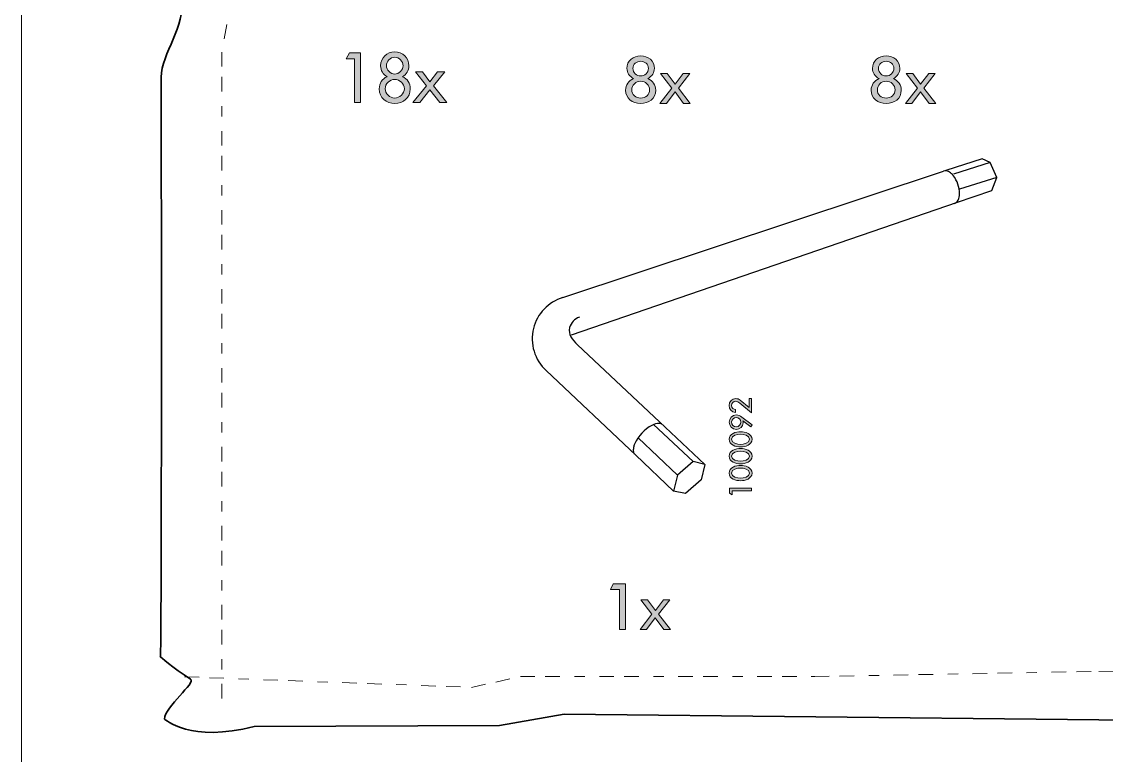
# Model space of a CAD drawing. Header units: inches. Extents: x 35 to 560, y 561 to 1057.
# Drawn here: x 219.98 to 230.48, y 576.02 to 583.12 of the extents above; entities that cross this region are included whole.
import ezdxf

# ---------------------------------------------------------------- set-up
doc = ezdxf.new("R2010")
doc.units = ezdxf.units.IN
doc.header["$MEASUREMENT"] = 0
doc.linetypes.add('AI-Linetype-3', pattern=[0.635, 0.141111, -0.035278, 0.141111, -0.141111, 0.035278, -0.141111])
doc.linetypes.add('AI-Linetype-4', pattern=[0.635, 0.141111, -0.035278, 0.141111, -0.141111, 0.035278, -0.141111])
doc.layers.add('Livello 1', color=7, linetype='Continuous')

msp = doc.modelspace()

# ---------------------------------------------------------------- hatches: boundary and pattern name
at = {"layer": 'Livello 1', "true_color": 0xffffff}
h = msp.add_hatch(color=7, dxfattribs=at)
h.dxf.hatch_style = 2
h.paths.add_polyline_path([(223.204, 582.76), (223.204, 582.336), (223.261, 582.336), (223.261, 582.815), (223.154, 582.815), (223.121, 582.76)])
h = msp.add_hatch(color=7, dxfattribs=at)
h.dxf.hatch_style = 2
edge = h.paths.add_edge_path()
edge.add_spline(control_points=[(223.5, 582.469), (223.5, 582.421), (223.546, 582.379), (223.593, 582.379), (223.64, 582.379), (223.686, 582.421), (223.686, 582.469), (223.686, 582.52), (223.641, 582.559), (223.593, 582.559), (223.545, 582.559), (223.5, 582.52), (223.5, 582.469)], knot_values=[0, 0, 0, 0, 0.035278, 0.035278, 0.035278, 0.070556, 0.070556, 0.070556, 0.105833, 0.105833, 0.105833, 0.141111, 0.141111, 0.141111, 0.141111], degree=3, periodic=0)
edge.add_line((223.5, 582.469), (223.5, 582.469))
edge = h.paths.add_edge_path()
edge.add_spline(control_points=[(223.519, 582.584), (223.48, 582.606), (223.456, 582.644), (223.456, 582.691), (223.456, 582.77), (223.517, 582.825), (223.593, 582.825), (223.669, 582.825), (223.73, 582.77), (223.73, 582.691), (223.73, 582.644), (223.707, 582.606), (223.668, 582.584), (223.717, 582.567), (223.743, 582.521), (223.743, 582.469), (223.743, 582.38), (223.674, 582.326), (223.593, 582.326), (223.512, 582.326), (223.443, 582.38), (223.443, 582.469), (223.443, 582.521), (223.469, 582.567), (223.519, 582.584)], knot_values=[0, 0, 0, 0, 0.035278, 0.035278, 0.035278, 0.070556, 0.070556, 0.070556, 0.105833, 0.105833, 0.105833, 0.141111, 0.141111, 0.141111, 0.176389, 0.176389, 0.176389, 0.211667, 0.211667, 0.211667, 0.246944, 0.246944, 0.246944, 0.282222, 0.282222, 0.282222, 0.282222], degree=3, periodic=0)
edge.add_line((223.519, 582.584), (223.519, 582.584))
edge = h.paths.add_edge_path()
edge.add_spline(control_points=[(223.512, 582.691), (223.512, 582.653), (223.553, 582.61), (223.593, 582.61), (223.633, 582.61), (223.674, 582.653), (223.674, 582.691), (223.674, 582.737), (223.636, 582.774), (223.593, 582.774), (223.55, 582.774), (223.512, 582.737), (223.512, 582.691)], knot_values=[0, 0, 0, 0, 0.035278, 0.035278, 0.035278, 0.070556, 0.070556, 0.070556, 0.105833, 0.105833, 0.105833, 0.141111, 0.141111, 0.141111, 0.141111], degree=3, periodic=0)
edge.add_line((223.512, 582.691), (223.512, 582.691))
at = {"layer": 'Livello 1', "true_color": 0x010101}
h = msp.add_hatch(color=18, dxfattribs=at)
h.dxf.hatch_style = 2
edge = h.paths.add_edge_path()
edge.add_spline(control_points=[(226.043, 582.568), (226.067, 582.558), (226.085, 582.543), (226.099, 582.523), (226.112, 582.503), (226.119, 582.48), (226.119, 582.455), (226.119, 582.415), (226.105, 582.384), (226.076, 582.36), (226.048, 582.337), (226.013, 582.326), (225.974, 582.326), (225.933, 582.326), (225.898, 582.338), (225.87, 582.361), (225.842, 582.385), (225.828, 582.416), (225.828, 582.455), (225.828, 582.48), (225.835, 582.503), (225.849, 582.523), (225.862, 582.543), (225.881, 582.558), (225.905, 582.568), (225.884, 582.578), (225.868, 582.592), (225.857, 582.61), (225.846, 582.627), (225.841, 582.646), (225.841, 582.666), (225.841, 582.703), (225.854, 582.732), (225.88, 582.754), (225.906, 582.776), (225.937, 582.787), (225.973, 582.787), (226.01, 582.787), (226.042, 582.776), (226.068, 582.754), (226.093, 582.731), (226.106, 582.702), (226.106, 582.666), (226.106, 582.646), (226.101, 582.628), (226.09, 582.61), (226.079, 582.592), (226.063, 582.578), (226.043, 582.568)], knot_values=[0, 0, 0, 0, 0.035278, 0.035278, 0.035278, 0.070556, 0.070556, 0.070556, 0.105833, 0.105833, 0.105833, 0.141111, 0.141111, 0.141111, 0.176389, 0.176389, 0.176389, 0.211667, 0.211667, 0.211667, 0.246944, 0.246944, 0.246944, 0.282222, 0.282222, 0.282222, 0.3175, 0.3175, 0.3175, 0.352778, 0.352778, 0.352778, 0.388056, 0.388056, 0.388056, 0.423333, 0.423333, 0.423333, 0.458611, 0.458611, 0.458611, 0.493889, 0.493889, 0.493889, 0.529167, 0.529167, 0.529167, 0.564444, 0.564444, 0.564444, 0.564444], degree=3, periodic=0)
edge.add_line((226.043, 582.568), (226.043, 582.568))
edge = h.paths.add_edge_path()
edge.add_spline(control_points=[(225.973, 582.378), (225.997, 582.378), (226.018, 582.386), (226.035, 582.401), (226.051, 582.416), (226.059, 582.435), (226.059, 582.46), (226.059, 582.482), (226.051, 582.501), (226.034, 582.518), (226.017, 582.534), (225.997, 582.542), (225.974, 582.542), (225.95, 582.542), (225.93, 582.534), (225.913, 582.518), (225.896, 582.502), (225.888, 582.482), (225.888, 582.46), (225.888, 582.435), (225.896, 582.416), (225.913, 582.401), (225.929, 582.386), (225.949, 582.378), (225.973, 582.378)], knot_values=[0, 0, 0, 0, 0.035278, 0.035278, 0.035278, 0.070556, 0.070556, 0.070556, 0.105833, 0.105833, 0.105833, 0.141111, 0.141111, 0.141111, 0.176389, 0.176389, 0.176389, 0.211667, 0.211667, 0.211667, 0.246944, 0.246944, 0.246944, 0.282222, 0.282222, 0.282222, 0.282222], degree=3, periodic=0)
edge.add_line((225.973, 582.378), (225.973, 582.378))
edge = h.paths.add_edge_path()
edge.add_spline(control_points=[(225.973, 582.593), (225.993, 582.593), (226.011, 582.6), (226.026, 582.614), (226.04, 582.628), (226.048, 582.645), (226.048, 582.665), (226.048, 582.686), (226.041, 582.703), (226.026, 582.716), (226.012, 582.729), (225.994, 582.735), (225.974, 582.735), (225.953, 582.735), (225.936, 582.729), (225.921, 582.716), (225.907, 582.703), (225.899, 582.686), (225.899, 582.665), (225.899, 582.645), (225.907, 582.628), (225.921, 582.614), (225.936, 582.6), (225.953, 582.593), (225.973, 582.593)], knot_values=[0, 0, 0, 0, 0.035278, 0.035278, 0.035278, 0.070556, 0.070556, 0.070556, 0.105833, 0.105833, 0.105833, 0.141111, 0.141111, 0.141111, 0.176389, 0.176389, 0.176389, 0.211667, 0.211667, 0.211667, 0.246944, 0.246944, 0.246944, 0.282222, 0.282222, 0.282222, 0.282222], degree=3, periodic=0)
edge.add_line((225.973, 582.593), (225.973, 582.593))
h = msp.add_hatch(color=18, dxfattribs=at)
h.dxf.hatch_style = 2
edge = h.paths.add_edge_path()
edge.add_spline(control_points=[(228.42, 582.568), (228.443, 582.558), (228.462, 582.543), (228.475, 582.523), (228.489, 582.503), (228.496, 582.48), (228.496, 582.455), (228.496, 582.415), (228.481, 582.384), (228.453, 582.36), (228.424, 582.337), (228.39, 582.326), (228.35, 582.326), (228.309, 582.326), (228.275, 582.338), (228.247, 582.361), (228.219, 582.385), (228.205, 582.416), (228.205, 582.455), (228.205, 582.48), (228.212, 582.503), (228.225, 582.523), (228.239, 582.543), (228.258, 582.558), (228.282, 582.568), (228.261, 582.578), (228.245, 582.592), (228.234, 582.61), (228.223, 582.627), (228.217, 582.646), (228.217, 582.666), (228.217, 582.703), (228.231, 582.732), (228.257, 582.754), (228.283, 582.776), (228.314, 582.787), (228.35, 582.787), (228.387, 582.787), (228.419, 582.776), (228.444, 582.754), (228.47, 582.731), (228.483, 582.702), (228.483, 582.666), (228.483, 582.646), (228.477, 582.628), (228.467, 582.61), (228.456, 582.592), (228.44, 582.578), (228.42, 582.568)], knot_values=[0, 0, 0, 0, 0.035278, 0.035278, 0.035278, 0.070556, 0.070556, 0.070556, 0.105833, 0.105833, 0.105833, 0.141111, 0.141111, 0.141111, 0.176389, 0.176389, 0.176389, 0.211667, 0.211667, 0.211667, 0.246944, 0.246944, 0.246944, 0.282222, 0.282222, 0.282222, 0.3175, 0.3175, 0.3175, 0.352778, 0.352778, 0.352778, 0.388056, 0.388056, 0.388056, 0.423333, 0.423333, 0.423333, 0.458611, 0.458611, 0.458611, 0.493889, 0.493889, 0.493889, 0.529167, 0.529167, 0.529167, 0.564444, 0.564444, 0.564444, 0.564444], degree=3, periodic=0)
edge.add_line((228.42, 582.568), (228.42, 582.568))
edge = h.paths.add_edge_path()
edge.add_spline(control_points=[(228.35, 582.378), (228.374, 582.378), (228.395, 582.386), (228.411, 582.401), (228.428, 582.416), (228.436, 582.435), (228.436, 582.46), (228.436, 582.482), (228.428, 582.501), (228.411, 582.518), (228.394, 582.534), (228.374, 582.542), (228.35, 582.542), (228.327, 582.542), (228.307, 582.534), (228.29, 582.518), (228.273, 582.502), (228.265, 582.482), (228.265, 582.46), (228.265, 582.435), (228.273, 582.416), (228.289, 582.401), (228.306, 582.386), (228.326, 582.378), (228.35, 582.378)], knot_values=[0, 0, 0, 0, 0.035278, 0.035278, 0.035278, 0.070556, 0.070556, 0.070556, 0.105833, 0.105833, 0.105833, 0.141111, 0.141111, 0.141111, 0.176389, 0.176389, 0.176389, 0.211667, 0.211667, 0.211667, 0.246944, 0.246944, 0.246944, 0.282222, 0.282222, 0.282222, 0.282222], degree=3, periodic=0)
edge.add_line((228.35, 582.378), (228.35, 582.378))
edge = h.paths.add_edge_path()
edge.add_spline(control_points=[(228.35, 582.593), (228.37, 582.593), (228.387, 582.6), (228.402, 582.614), (228.417, 582.628), (228.425, 582.645), (228.425, 582.665), (228.425, 582.686), (228.417, 582.703), (228.403, 582.716), (228.388, 582.729), (228.371, 582.735), (228.35, 582.735), (228.33, 582.735), (228.313, 582.729), (228.298, 582.716), (228.283, 582.703), (228.276, 582.686), (228.276, 582.665), (228.276, 582.645), (228.283, 582.628), (228.298, 582.614), (228.312, 582.6), (228.33, 582.593), (228.35, 582.593)], knot_values=[0, 0, 0, 0, 0.035278, 0.035278, 0.035278, 0.070556, 0.070556, 0.070556, 0.105833, 0.105833, 0.105833, 0.141111, 0.141111, 0.141111, 0.176389, 0.176389, 0.176389, 0.211667, 0.211667, 0.211667, 0.246944, 0.246944, 0.246944, 0.282222, 0.282222, 0.282222, 0.282222], degree=3, periodic=0)
edge.add_line((228.35, 582.593), (228.35, 582.593))
at = {"layer": 'Livello 1', "true_color": 0xffffff}
h = msp.add_hatch(color=7, dxfattribs=at)
h.dxf.hatch_style = 2
h.paths.add_polyline_path([(223.901, 582.497), (223.768, 582.336), (223.837, 582.336), (223.932, 582.457), (224.029, 582.336), (224.096, 582.336), (223.968, 582.497), (224.078, 582.633), (224.008, 582.633), (223.932, 582.537), (223.861, 582.633), (223.794, 582.633)])
at = {"layer": 'Livello 1', "true_color": 0x010101}
h = msp.add_hatch(color=18, dxfattribs=at)
h.dxf.hatch_style = 2
h.paths.add_polyline_path([(226.454, 582.326), (226.389, 582.326), (226.307, 582.439), (226.222, 582.326), (226.16, 582.326), (226.275, 582.474), (226.166, 582.616), (226.231, 582.616), (226.308, 582.512), (226.385, 582.616), (226.448, 582.616), (226.339, 582.475)])
h = msp.add_hatch(color=18, dxfattribs=at)
h.dxf.hatch_style = 2
h.paths.add_polyline_path([(228.831, 582.326), (228.766, 582.326), (228.683, 582.439), (228.599, 582.326), (228.537, 582.326), (228.652, 582.474), (228.543, 582.616), (228.608, 582.616), (228.684, 582.512), (228.762, 582.616), (228.825, 582.616), (228.715, 582.475)])
at = {"layer": 'Livello 1', "true_color": 0xffffff}
h = msp.add_hatch(color=7, dxfattribs=at)
h.dxf.hatch_style = 2
edge = h.paths.add_edge_path()
edge.add_spline(control_points=[(227.023, 579.47), (227.023, 579.47), (227.047, 579.47), (227.047, 579.47), (227.047, 579.47), (227.047, 579.333), (227.047, 579.333), (227.047, 579.333), (226.933, 579.426), (226.933, 579.426), (226.922, 579.435), (226.909, 579.445), (226.895, 579.445), (226.873, 579.445), (226.854, 579.425), (226.854, 579.403), (226.854, 579.382), (226.872, 579.364), (226.893, 579.363), (226.893, 579.363), (226.893, 579.336), (226.893, 579.336), (226.855, 579.34), (226.83, 579.365), (226.83, 579.403), (226.83, 579.44), (226.857, 579.47), (226.894, 579.47), (226.91, 579.47), (226.925, 579.465), (226.938, 579.455), (226.938, 579.455), (227.023, 579.385), (227.023, 579.385), (227.023, 579.385), (227.023, 579.47), (227.023, 579.47)], knot_values=[0, 0, 0, 0, 1, 1, 1, 2, 2, 2, 3, 3, 3, 4, 4, 4, 5, 5, 5, 6, 6, 6, 7, 7, 7, 8, 8, 8, 9, 9, 9, 10, 10, 10, 11, 11, 11, 12, 12, 12, 12], degree=3, periodic=0)
h = msp.add_hatch(color=7, dxfattribs=at)
h.dxf.hatch_style = 2
edge = h.paths.add_edge_path()
edge.add_spline(control_points=[(227.039, 579.198), (227.039, 579.198), (226.962, 579.255), (226.962, 579.255), (226.962, 579.255), (226.962, 579.254), (226.962, 579.254), (226.965, 579.248), (226.965, 579.241), (226.965, 579.234), (226.965, 579.199), (226.934, 579.172), (226.9, 579.172), (226.861, 579.172), (226.83, 579.204), (226.83, 579.242), (226.83, 579.279), (226.86, 579.313), (226.898, 579.313), (226.919, 579.313), (226.938, 579.302), (226.954, 579.29), (226.954, 579.29), (227.052, 579.217), (227.052, 579.217), (227.052, 579.217), (227.039, 579.198), (227.039, 579.198)], knot_values=[0, 0, 0, 0, 1, 1, 1, 2, 2, 2, 3, 3, 3, 4, 4, 4, 5, 5, 5, 6, 6, 6, 7, 7, 7, 8, 8, 8, 9, 9, 9, 9], degree=3, periodic=0)
edge = h.paths.add_edge_path()
edge.add_spline(control_points=[(226.898, 579.288), (226.876, 579.288), (226.854, 579.267), (226.854, 579.244), (226.854, 579.219), (226.874, 579.197), (226.898, 579.197), (226.924, 579.197), (226.943, 579.22), (226.943, 579.243), (226.943, 579.27), (226.921, 579.288), (226.898, 579.288)], knot_values=[0, 0, 0, 0, 0.035278, 0.035278, 0.035278, 0.070556, 0.070556, 0.070556, 0.105833, 0.105833, 0.105833, 0.141111, 0.141111, 0.141111, 0.141111], degree=3, periodic=0)
edge.add_line((226.898, 579.288), (226.898, 579.288))
h = msp.add_hatch(color=7, dxfattribs=at)
h.dxf.hatch_style = 2
edge = h.paths.add_edge_path()
edge.add_spline(control_points=[(226.941, 579.002), (226.897, 579.002), (226.83, 579.021), (226.83, 579.076), (226.83, 579.131), (226.897, 579.15), (226.941, 579.15), (226.984, 579.15), (227.052, 579.131), (227.052, 579.076), (227.052, 579.021), (226.984, 579.002), (226.941, 579.002)], knot_values=[0, 0, 0, 0, 0.035278, 0.035278, 0.035278, 0.070556, 0.070556, 0.070556, 0.105833, 0.105833, 0.105833, 0.141111, 0.141111, 0.141111, 0.141111], degree=3, periodic=0)
edge.add_line((226.941, 579.002), (226.941, 579.002))
edge = h.paths.add_edge_path()
edge.add_spline(control_points=[(226.941, 579.027), (226.97, 579.027), (227.028, 579.038), (227.028, 579.076), (227.028, 579.114), (226.97, 579.125), (226.941, 579.125), (226.911, 579.125), (226.853, 579.114), (226.853, 579.076), (226.853, 579.038), (226.911, 579.027), (226.941, 579.027)], knot_values=[0, 0, 0, 0, 0.035278, 0.035278, 0.035278, 0.070556, 0.070556, 0.070556, 0.105833, 0.105833, 0.105833, 0.141111, 0.141111, 0.141111, 0.141111], degree=3, periodic=0)
edge.add_line((226.941, 579.027), (226.941, 579.027))
h = msp.add_hatch(color=7, dxfattribs=at)
h.dxf.hatch_style = 2
edge = h.paths.add_edge_path()
edge.add_spline(control_points=[(226.941, 578.838), (226.897, 578.838), (226.83, 578.858), (226.83, 578.913), (226.83, 578.968), (226.897, 578.987), (226.941, 578.987), (226.984, 578.987), (227.052, 578.967), (227.052, 578.913), (227.052, 578.858), (226.984, 578.838), (226.941, 578.838)], knot_values=[0, 0, 0, 0, 0.035278, 0.035278, 0.035278, 0.070556, 0.070556, 0.070556, 0.105833, 0.105833, 0.105833, 0.141111, 0.141111, 0.141111, 0.141111], degree=3, periodic=0)
edge.add_line((226.941, 578.838), (226.941, 578.838))
edge = h.paths.add_edge_path()
edge.add_spline(control_points=[(226.941, 578.864), (226.97, 578.864), (227.028, 578.875), (227.028, 578.913), (227.028, 578.951), (226.97, 578.961), (226.941, 578.961), (226.911, 578.961), (226.853, 578.951), (226.853, 578.913), (226.853, 578.875), (226.911, 578.864), (226.941, 578.864)], knot_values=[0, 0, 0, 0, 0.035278, 0.035278, 0.035278, 0.070556, 0.070556, 0.070556, 0.105833, 0.105833, 0.105833, 0.141111, 0.141111, 0.141111, 0.141111], degree=3, periodic=0)
edge.add_line((226.941, 578.864), (226.941, 578.864))
h = msp.add_hatch(color=7, dxfattribs=at)
h.dxf.hatch_style = 2
edge = h.paths.add_edge_path()
edge.add_spline(control_points=[(226.941, 578.675), (226.897, 578.675), (226.83, 578.694), (226.83, 578.749), (226.83, 578.805), (226.897, 578.824), (226.941, 578.824), (226.984, 578.824), (227.052, 578.804), (227.052, 578.749), (227.052, 578.695), (226.984, 578.675), (226.941, 578.675)], knot_values=[0, 0, 0, 0, 0.035278, 0.035278, 0.035278, 0.070556, 0.070556, 0.070556, 0.105833, 0.105833, 0.105833, 0.141111, 0.141111, 0.141111, 0.141111], degree=3, periodic=0)
edge.add_line((226.941, 578.675), (226.941, 578.675))
edge = h.paths.add_edge_path()
edge.add_spline(control_points=[(226.941, 578.701), (226.97, 578.701), (227.028, 578.711), (227.028, 578.749), (227.028, 578.788), (226.97, 578.798), (226.941, 578.798), (226.911, 578.798), (226.853, 578.788), (226.853, 578.749), (226.853, 578.711), (226.911, 578.701), (226.941, 578.701)], knot_values=[0, 0, 0, 0, 0.035278, 0.035278, 0.035278, 0.070556, 0.070556, 0.070556, 0.105833, 0.105833, 0.105833, 0.141111, 0.141111, 0.141111, 0.141111], degree=3, periodic=0)
edge.add_line((226.941, 578.701), (226.941, 578.701))
at = {"layer": 'Livello 1'}
h = msp.add_hatch(color=256, dxfattribs=at)
h.dxf.hatch_style = 2
h.paths.add_polyline_path([(226.859, 578.54), (226.835, 578.554), (226.835, 578.602), (227.047, 578.602), (227.047, 578.576), (226.859, 578.576)])
h = msp.add_hatch(color=256, dxfattribs=at)
h.dxf.hatch_style = 2
h.paths.add_polyline_path([(225.827, 577.234), (225.77, 577.234), (225.77, 577.623), (225.68, 577.623), (225.708, 577.676), (225.827, 577.676)])
h = msp.add_hatch(color=256, dxfattribs=at)
h.dxf.hatch_style = 2
h.paths.add_polyline_path([(226.262, 577.234), (226.197, 577.234), (226.114, 577.347), (226.03, 577.234), (225.968, 577.234), (226.083, 577.383), (225.974, 577.524), (226.039, 577.524), (226.116, 577.42), (226.193, 577.524), (226.256, 577.524), (226.147, 577.384)])

# ---------------------------------------------------------------- linework, layer by layer
at = {"layer": 'Livello 1', "lineweight": 0}
for points in [[(219.981, 560.518), (240.981, 560.518), (240.981, 590.218), (219.981, 590.218), (219.981, 560.518)], [(219.981, 560.518), (240.981, 560.518), (240.981, 590.218), (219.981, 590.218), (219.981, 560.518)], [(219.981, 560.518), (240.981, 560.518), (240.981, 590.218), (219.981, 590.218), (219.981, 560.518)], [(219.981, 560.518), (240.981, 560.518), (240.981, 590.218), (219.981, 590.218), (219.981, 560.518)], [(219.981, 560.518), (240.981, 560.518), (240.981, 590.218), (219.981, 590.218), (219.981, 560.518)], [(219.981, 560.518), (240.981, 560.518), (240.981, 590.218), (219.981, 590.218), (219.981, 560.518)], [(223.204, 582.76), (223.204, 582.336), (223.261, 582.336), (223.261, 582.815), (223.154, 582.815), (223.121, 582.76), (223.204, 582.76)], [(223.901, 582.497), (223.768, 582.336), (223.837, 582.336), (223.932, 582.457), (224.029, 582.336), (224.096, 582.336), (223.968, 582.497), (224.078, 582.633), (224.008, 582.633), (223.932, 582.537), (223.861, 582.633), (223.794, 582.633), (223.901, 582.497)], [(226.454, 582.326), (226.389, 582.326), (226.307, 582.439), (226.222, 582.326), (226.16, 582.326), (226.275, 582.474), (226.166, 582.616), (226.231, 582.616), (226.308, 582.512), (226.385, 582.616), (226.448, 582.616), (226.339, 582.475), (226.454, 582.326)], [(228.831, 582.326), (228.766, 582.326), (228.683, 582.439), (228.599, 582.326), (228.537, 582.326), (228.652, 582.474), (228.543, 582.616), (228.608, 582.616), (228.684, 582.512), (228.762, 582.616), (228.825, 582.616), (228.715, 582.475), (228.831, 582.326)], [(226.859, 578.54), (226.835, 578.554), (226.835, 578.602), (227.047, 578.602), (227.047, 578.576), (226.859, 578.576), (226.859, 578.54)], [(225.827, 577.234), (225.77, 577.234), (225.77, 577.623), (225.68, 577.623), (225.708, 577.676), (225.827, 577.676), (225.827, 577.234)], [(226.262, 577.234), (226.197, 577.234), (226.114, 577.347), (226.03, 577.234), (225.968, 577.234), (226.083, 577.383), (225.974, 577.524), (226.039, 577.524), (226.116, 577.42), (226.193, 577.524), (226.256, 577.524), (226.147, 577.384), (226.262, 577.234)]]:
    msp.add_lwpolyline(points, dxfattribs=at)
at = {"layer": 'Livello 1', "linetype": 'AI-Linetype-4', "lineweight": 18}
msp.add_lwpolyline([(221.919, 588.647), (221.919, 583.7), (222.009, 583.328), (221.919, 582.824), (221.919, 576.513)], dxfattribs=at)
at = {"layer": 'Livello 1', "color": 7, "lineweight": 25, "true_color": 0xffffff}
for points in [[(229.28, 581.79), (228.927, 581.677)], [(229.358, 581.754), (229.002, 581.641)], [(229.358, 581.754), (229.28, 581.79)], [(229.422, 581.609), (229.358, 581.754)], [(225.22, 580.447), (228.906, 581.672)], [(229.422, 581.609), (229.061, 581.496)], [(229.374, 581.483), (229.422, 581.609)], [(229.031, 581.367), (229.374, 581.483)], [(229.038, 581.369), (225.301, 580.084)], [(225.361, 579.991), (226.21, 579.195)], [(225.926, 578.921), (225.059, 579.741)], [(226.099, 579.219), (226.483, 578.862)], [(226.21, 579.195), (226.596, 578.833)], [(225.948, 579.09), (226.33, 578.73)], [(226.483, 578.862), (226.33, 578.73)], [(226.596, 578.833), (226.483, 578.862)], [(226.596, 578.833), (226.559, 578.683)]]:
    msp.add_lwpolyline(points, dxfattribs=at)
at = {"layer": 'Livello 1', "lineweight": 25}
for points in [[(226.291, 578.574), (225.926, 578.921)], [(226.33, 578.73), (226.291, 578.574)], [(226.559, 578.683), (226.406, 578.551)], [(226.406, 578.551), (226.291, 578.574)]]:
    msp.add_lwpolyline(points, dxfattribs=at)
at = {"layer": 'Livello 1', "linetype": 'AI-Linetype-3', "lineweight": 18}
msp.add_lwpolyline([(221.557, 576.778), (224.335, 576.675), (224.809, 576.779), (227.658, 576.78), (230.41, 576.83), (234.113, 576.719), (239.081, 576.794)], dxfattribs=at)
at = {"layer": 'Livello 1', "lineweight": 35}
msp.add_open_spline([(239.281, 576.304), (239.281, 576.304), (239.55, 576.496), (239.55, 576.496), (239.55, 576.496), (239.249, 576.719), (239.249, 576.719), (239.249, 576.719), (239.55, 576.945), (239.55, 576.945), (239.55, 576.945), (239.553, 578.956), (239.556, 581.261), (239.557, 582.476), (239.394, 583.716), (239.396, 584.842), (239.396, 584.983), (239.56, 585.178), (239.56, 585.314), (239.562, 586.649), (239.563, 587.799), (239.562, 588.041), (239.562, 588.215), (239.305, 588.218), (239.304, 588.268), (239.301, 588.417), (239.55, 588.512), (239.55, 588.512), (239.55, 588.512), (239.55, 588.608), (239.55, 588.608), (239.535, 588.656), (238.984, 588.768), (238.788, 588.703), (238.677, 588.666), (236.123, 588.643), (233.8, 588.63), (232.005, 588.62), (230.348, 588.616), (230.059, 588.616), (229.396, 588.616), (227.306, 588.638), (226.913, 588.573), (226.519, 588.508), (222.335, 588.709), (222.335, 588.709), (221.694, 588.811), (221.445, 588.8), (221.298, 588.849), (221.298, 588.849), (221.323, 588.597), (221.323, 588.597), (221.323, 588.597), (221.502, 588.388), (221.502, 588.388), (221.502, 588.388), (221.323, 588.207), (221.323, 588.207), (221.323, 588.207), (221.18, 584.635), (221.523, 583.316), (221.579, 583.1), (221.331, 582.801), (221.332, 582.581), (221.335, 579.767), (221.335, 576.937), (221.323, 576.972), (221.321, 576.977), (221.44, 576.864), (221.617, 576.756), (221.673, 576.722), (221.366, 576.488), (221.364, 576.368), (221.364, 576.368), (221.618, 576.135), (222.232, 576.297), (222.232, 576.297), (224.606, 576.306), (224.606, 576.306), (224.606, 576.306), (225.234, 576.417), (225.234, 576.417), (225.234, 576.417), (232.543, 576.337), (232.543, 576.337), (232.543, 576.337), (238.882, 576.361), (238.882, 576.361), (238.882, 576.361), (238.927, 576.093), (239.281, 576.304)], degree=3, knots=[0, 0, 0, 0, 1, 1, 1, 2, 2, 2, 3, 3, 3, 4, 4, 4, 5, 5, 5, 6, 6, 6, 7, 7, 7, 8, 8, 8, 9, 9, 9, 10, 10, 10, 11, 11, 11, 12, 12, 12, 13, 13, 13, 14, 14, 14, 15, 15, 15, 16, 16, 16, 17, 17, 17, 18, 18, 18, 19, 19, 19, 20, 20, 20, 21, 21, 21, 22, 22, 22, 23, 23, 23, 24, 24, 24, 25, 25, 25, 26, 26, 26, 27, 27, 27, 28, 28, 28, 29, 29, 29, 30, 30, 30, 30], dxfattribs=at)
at = {"layer": 'Livello 1', "lineweight": 0}
for points, knots in [([(223.519, 582.584), (223.48, 582.606), (223.456, 582.644), (223.456, 582.691), (223.456, 582.77), (223.517, 582.825), (223.593, 582.825), (223.669, 582.825), (223.73, 582.77), (223.73, 582.691), (223.73, 582.644), (223.707, 582.606), (223.668, 582.584), (223.717, 582.567), (223.743, 582.521), (223.743, 582.469), (223.743, 582.38), (223.674, 582.326), (223.593, 582.326), (223.512, 582.326), (223.443, 582.38), (223.443, 582.469), (223.443, 582.521), (223.469, 582.567), (223.519, 582.584)], [0, 0, 0, 0, 1, 1, 1, 2, 2, 2, 3, 3, 3, 4, 4, 4, 5, 5, 5, 6, 6, 6, 7, 7, 7, 8, 8, 8, 8]), ([(223.512, 582.691), (223.512, 582.653), (223.553, 582.61), (223.593, 582.61), (223.633, 582.61), (223.674, 582.653), (223.674, 582.691), (223.674, 582.737), (223.636, 582.774), (223.593, 582.774), (223.55, 582.774), (223.512, 582.737), (223.512, 582.691)], [0, 0, 0, 0, 1, 1, 1, 2, 2, 2, 3, 3, 3, 4, 4, 4, 4]), ([(226.043, 582.568), (226.067, 582.558), (226.085, 582.543), (226.099, 582.523), (226.112, 582.503), (226.119, 582.48), (226.119, 582.455), (226.119, 582.415), (226.105, 582.384), (226.076, 582.36), (226.048, 582.337), (226.013, 582.326), (225.974, 582.326), (225.933, 582.326), (225.898, 582.338), (225.87, 582.361), (225.842, 582.385), (225.828, 582.416), (225.828, 582.455), (225.828, 582.48), (225.835, 582.503), (225.849, 582.523), (225.862, 582.543), (225.881, 582.558), (225.905, 582.568), (225.884, 582.578), (225.868, 582.592), (225.857, 582.61), (225.846, 582.627), (225.841, 582.646), (225.841, 582.666), (225.841, 582.703), (225.854, 582.732), (225.88, 582.754), (225.906, 582.776), (225.937, 582.787), (225.973, 582.787), (226.01, 582.787), (226.042, 582.776), (226.068, 582.754), (226.093, 582.731), (226.106, 582.702), (226.106, 582.666), (226.106, 582.646), (226.101, 582.628), (226.09, 582.61), (226.079, 582.592), (226.063, 582.578), (226.043, 582.568)], [0, 0, 0, 0, 1, 1, 1, 2, 2, 2, 3, 3, 3, 4, 4, 4, 5, 5, 5, 6, 6, 6, 7, 7, 7, 8, 8, 8, 9, 9, 9, 10, 10, 10, 11, 11, 11, 12, 12, 12, 13, 13, 13, 14, 14, 14, 15, 15, 15, 16, 16, 16, 16]), ([(228.42, 582.568), (228.443, 582.558), (228.462, 582.543), (228.475, 582.523), (228.489, 582.503), (228.496, 582.48), (228.496, 582.455), (228.496, 582.415), (228.481, 582.384), (228.453, 582.36), (228.424, 582.337), (228.39, 582.326), (228.35, 582.326), (228.309, 582.326), (228.275, 582.338), (228.247, 582.361), (228.219, 582.385), (228.205, 582.416), (228.205, 582.455), (228.205, 582.48), (228.212, 582.503), (228.225, 582.523), (228.239, 582.543), (228.258, 582.558), (228.282, 582.568), (228.261, 582.578), (228.245, 582.592), (228.234, 582.61), (228.223, 582.627), (228.217, 582.646), (228.217, 582.666), (228.217, 582.703), (228.231, 582.732), (228.257, 582.754), (228.283, 582.776), (228.314, 582.787), (228.35, 582.787), (228.387, 582.787), (228.419, 582.776), (228.444, 582.754), (228.47, 582.731), (228.483, 582.702), (228.483, 582.666), (228.483, 582.646), (228.477, 582.628), (228.467, 582.61), (228.456, 582.592), (228.44, 582.578), (228.42, 582.568)], [0, 0, 0, 0, 1, 1, 1, 2, 2, 2, 3, 3, 3, 4, 4, 4, 5, 5, 5, 6, 6, 6, 7, 7, 7, 8, 8, 8, 9, 9, 9, 10, 10, 10, 11, 11, 11, 12, 12, 12, 13, 13, 13, 14, 14, 14, 15, 15, 15, 16, 16, 16, 16]), ([(225.973, 582.593), (225.993, 582.593), (226.011, 582.6), (226.026, 582.614), (226.04, 582.628), (226.048, 582.645), (226.048, 582.665), (226.048, 582.686), (226.041, 582.703), (226.026, 582.716), (226.012, 582.729), (225.994, 582.735), (225.974, 582.735), (225.953, 582.735), (225.936, 582.729), (225.921, 582.716), (225.907, 582.703), (225.899, 582.686), (225.899, 582.665), (225.899, 582.645), (225.907, 582.628), (225.921, 582.614), (225.936, 582.6), (225.953, 582.593), (225.973, 582.593)], [0, 0, 0, 0, 1, 1, 1, 2, 2, 2, 3, 3, 3, 4, 4, 4, 5, 5, 5, 6, 6, 6, 7, 7, 7, 8, 8, 8, 8]), ([(228.35, 582.593), (228.37, 582.593), (228.387, 582.6), (228.402, 582.614), (228.417, 582.628), (228.425, 582.645), (228.425, 582.665), (228.425, 582.686), (228.417, 582.703), (228.403, 582.716), (228.388, 582.729), (228.371, 582.735), (228.35, 582.735), (228.33, 582.735), (228.313, 582.729), (228.298, 582.716), (228.283, 582.703), (228.276, 582.686), (228.276, 582.665), (228.276, 582.645), (228.283, 582.628), (228.298, 582.614), (228.312, 582.6), (228.33, 582.593), (228.35, 582.593)], [0, 0, 0, 0, 1, 1, 1, 2, 2, 2, 3, 3, 3, 4, 4, 4, 5, 5, 5, 6, 6, 6, 7, 7, 7, 8, 8, 8, 8]), ([(223.5, 582.469), (223.5, 582.421), (223.546, 582.379), (223.593, 582.379), (223.64, 582.379), (223.686, 582.421), (223.686, 582.469), (223.686, 582.52), (223.641, 582.559), (223.593, 582.559), (223.545, 582.559), (223.5, 582.52), (223.5, 582.469)], [0, 0, 0, 0, 1, 1, 1, 2, 2, 2, 3, 3, 3, 4, 4, 4, 4]), ([(225.973, 582.378), (225.997, 582.378), (226.018, 582.386), (226.035, 582.401), (226.051, 582.416), (226.059, 582.435), (226.059, 582.46), (226.059, 582.482), (226.051, 582.501), (226.034, 582.518), (226.017, 582.534), (225.997, 582.542), (225.974, 582.542), (225.95, 582.542), (225.93, 582.534), (225.913, 582.518), (225.896, 582.502), (225.888, 582.482), (225.888, 582.46), (225.888, 582.435), (225.896, 582.416), (225.913, 582.401), (225.929, 582.386), (225.949, 582.378), (225.973, 582.378)], [0, 0, 0, 0, 1, 1, 1, 2, 2, 2, 3, 3, 3, 4, 4, 4, 5, 5, 5, 6, 6, 6, 7, 7, 7, 8, 8, 8, 8]), ([(228.35, 582.378), (228.374, 582.378), (228.395, 582.386), (228.411, 582.401), (228.428, 582.416), (228.436, 582.435), (228.436, 582.46), (228.436, 582.482), (228.428, 582.501), (228.411, 582.518), (228.394, 582.534), (228.374, 582.542), (228.35, 582.542), (228.327, 582.542), (228.307, 582.534), (228.29, 582.518), (228.273, 582.502), (228.265, 582.482), (228.265, 582.46), (228.265, 582.435), (228.273, 582.416), (228.289, 582.401), (228.306, 582.386), (228.326, 582.378), (228.35, 582.378)], [0, 0, 0, 0, 1, 1, 1, 2, 2, 2, 3, 3, 3, 4, 4, 4, 5, 5, 5, 6, 6, 6, 7, 7, 7, 8, 8, 8, 8]), ([(227.023, 579.47), (227.023, 579.47), (227.047, 579.47), (227.047, 579.47), (227.047, 579.47), (227.047, 579.333), (227.047, 579.333), (227.047, 579.333), (226.933, 579.426), (226.933, 579.426), (226.922, 579.435), (226.909, 579.445), (226.895, 579.445), (226.873, 579.445), (226.854, 579.425), (226.854, 579.403), (226.854, 579.382), (226.872, 579.364), (226.893, 579.363), (226.893, 579.363), (226.893, 579.336), (226.893, 579.336), (226.855, 579.34), (226.83, 579.365), (226.83, 579.403), (226.83, 579.44), (226.857, 579.47), (226.894, 579.47), (226.91, 579.47), (226.925, 579.465), (226.938, 579.455), (226.938, 579.455), (227.023, 579.385), (227.023, 579.385), (227.023, 579.385), (227.023, 579.47), (227.023, 579.47)], [0, 0, 0, 0, 1, 1, 1, 2, 2, 2, 3, 3, 3, 4, 4, 4, 5, 5, 5, 6, 6, 6, 7, 7, 7, 8, 8, 8, 9, 9, 9, 10, 10, 10, 11, 11, 11, 12, 12, 12, 12]), ([(227.039, 579.198), (227.039, 579.198), (226.962, 579.255), (226.962, 579.255), (226.962, 579.255), (226.962, 579.254), (226.962, 579.254), (226.965, 579.248), (226.965, 579.241), (226.965, 579.234), (226.965, 579.199), (226.934, 579.172), (226.9, 579.172), (226.861, 579.172), (226.83, 579.204), (226.83, 579.242), (226.83, 579.279), (226.86, 579.313), (226.898, 579.313), (226.919, 579.313), (226.938, 579.302), (226.954, 579.29), (226.954, 579.29), (227.052, 579.217), (227.052, 579.217), (227.052, 579.217), (227.039, 579.198), (227.039, 579.198)], [0, 0, 0, 0, 1, 1, 1, 2, 2, 2, 3, 3, 3, 4, 4, 4, 5, 5, 5, 6, 6, 6, 7, 7, 7, 8, 8, 8, 9, 9, 9, 9]), ([(226.898, 579.288), (226.876, 579.288), (226.854, 579.267), (226.854, 579.244), (226.854, 579.219), (226.874, 579.197), (226.898, 579.197), (226.924, 579.197), (226.943, 579.22), (226.943, 579.243), (226.943, 579.27), (226.921, 579.288), (226.898, 579.288)], [0, 0, 0, 0, 1, 1, 1, 2, 2, 2, 3, 3, 3, 4, 4, 4, 4]), ([(226.941, 579.002), (226.897, 579.002), (226.83, 579.021), (226.83, 579.076), (226.83, 579.131), (226.897, 579.15), (226.941, 579.15), (226.984, 579.15), (227.052, 579.131), (227.052, 579.076), (227.052, 579.021), (226.984, 579.002), (226.941, 579.002)], [0, 0, 0, 0, 1, 1, 1, 2, 2, 2, 3, 3, 3, 4, 4, 4, 4]), ([(226.941, 579.027), (226.97, 579.027), (227.028, 579.038), (227.028, 579.076), (227.028, 579.114), (226.97, 579.125), (226.941, 579.125), (226.911, 579.125), (226.853, 579.114), (226.853, 579.076), (226.853, 579.038), (226.911, 579.027), (226.941, 579.027)], [0, 0, 0, 0, 1, 1, 1, 2, 2, 2, 3, 3, 3, 4, 4, 4, 4]), ([(226.941, 578.838), (226.897, 578.838), (226.83, 578.858), (226.83, 578.913), (226.83, 578.968), (226.897, 578.987), (226.941, 578.987), (226.984, 578.987), (227.052, 578.967), (227.052, 578.913), (227.052, 578.858), (226.984, 578.838), (226.941, 578.838)], [0, 0, 0, 0, 1, 1, 1, 2, 2, 2, 3, 3, 3, 4, 4, 4, 4]), ([(226.941, 578.864), (226.97, 578.864), (227.028, 578.875), (227.028, 578.913), (227.028, 578.951), (226.97, 578.961), (226.941, 578.961), (226.911, 578.961), (226.853, 578.951), (226.853, 578.913), (226.853, 578.875), (226.911, 578.864), (226.941, 578.864)], [0, 0, 0, 0, 1, 1, 1, 2, 2, 2, 3, 3, 3, 4, 4, 4, 4]), ([(226.941, 578.675), (226.897, 578.675), (226.83, 578.694), (226.83, 578.749), (226.83, 578.805), (226.897, 578.824), (226.941, 578.824), (226.984, 578.824), (227.052, 578.804), (227.052, 578.749), (227.052, 578.695), (226.984, 578.675), (226.941, 578.675)], [0, 0, 0, 0, 1, 1, 1, 2, 2, 2, 3, 3, 3, 4, 4, 4, 4]), ([(226.941, 578.701), (226.97, 578.701), (227.028, 578.711), (227.028, 578.749), (227.028, 578.788), (226.97, 578.798), (226.941, 578.798), (226.911, 578.798), (226.853, 578.788), (226.853, 578.749), (226.853, 578.711), (226.911, 578.701), (226.941, 578.701)], [0, 0, 0, 0, 1, 1, 1, 2, 2, 2, 3, 3, 3, 4, 4, 4, 4])]:
    msp.add_open_spline(points, degree=3, knots=knots, dxfattribs=at)
at = {"layer": 'Livello 1', "color": 7, "lineweight": 25, "true_color": 0xffffff}
for points in [[(228.952, 581.668), (228.937, 581.675), (228.921, 581.676), (228.906, 581.672)], [(229.06, 581.452), (229.06, 581.516), (229.039, 581.578), (229, 581.628)], [(229.046, 581.392), (229.056, 581.411), (229.06, 581.431), (229.06, 581.452)], [(226.083, 579.211), (226.01, 579.172), (225.952, 579.11), (225.917, 579.035)], [(226.153, 579.23), (226.129, 579.229), (226.104, 579.223), (226.083, 579.211)], [(225.902, 578.964), (225.902, 578.954), (225.905, 578.944), (225.911, 578.935)]]:
    msp.add_open_spline(points, degree=3, dxfattribs=at)
for points in [[(229, 581.628), (228.998, 581.632), (228.995, 581.635), (228.992, 581.638), (228.98, 581.65), (228.967, 581.66), (228.952, 581.668)], [(229.011, 581.359), (229.019, 581.362), (229.026, 581.366), (229.032, 581.372), (229.038, 581.378), (229.043, 581.384), (229.046, 581.392)], [(225.22, 580.447), (225.079, 580.405), (224.971, 580.292), (224.936, 580.149), (224.899, 580.001), (224.946, 579.844), (225.059, 579.741)], [(225.38, 580.259), (225.334, 580.243), (225.298, 580.205), (225.286, 580.157), (225.269, 580.091), (225.309, 580.045), (225.361, 579.991)], [(226.177, 579.226), (226.174, 579.227), (226.172, 579.227), (226.169, 579.228), (226.164, 579.229), (226.159, 579.23), (226.153, 579.23)], [(225.917, 579.035), (225.913, 579.026), (225.909, 579.017), (225.907, 579.007), (225.903, 578.993), (225.902, 578.978), (225.902, 578.964)]]:
    msp.add_open_spline(points, degree=3, knots=[0, 0, 0, 0, 1, 1, 1, 2, 2, 2, 2], dxfattribs=at)

doc.saveas('drawing.dxf')
